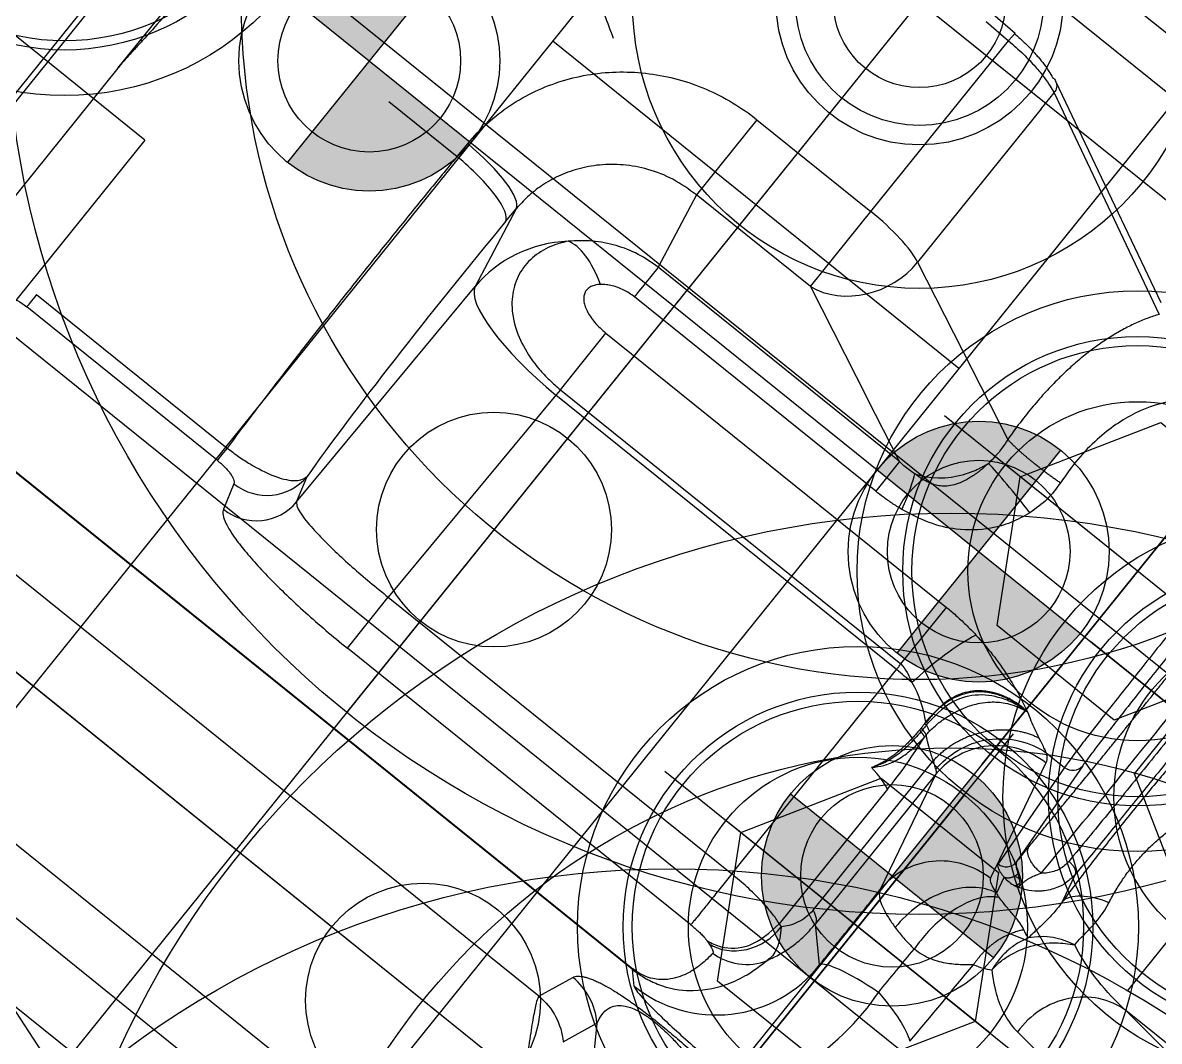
# Model space of a CAD drawing. Header units: millimetres. Extents: x 10462777 to 22643323, y 453826 to 1389191.
# Drawn here: x 11287457.16 to 11287500.73, y 584940.78 to 584979.83 of the extents above; entities that cross this region are included whole.
import ezdxf

# ---------------------------------------------------------------- set-up
doc = ezdxf.new("R2010")
doc.units = ezdxf.units.MM
doc.header["$LTSCALE"] = 200
doc.header["$MEASUREMENT"] = 0
for name, pattern in [('CENTER', [2, 1.25, -0.25, 0.25, -0.25]), ('HIDDEN', [3.75, 2.5, -1.25]), ('PHANTOM', [2.5, 1.25, -0.25, 0.25, -0.25, 0.25, -0.25])]:
    doc.linetypes.add(name, pattern=pattern)
doc.layers.get('0').update_dxf_attribs({"linetype": 'CONTINUOUS'})
for name, color, linetype in [('1', 1, 'CENTER'), ('CENTER', 1, 'CONTINUOUS'), ('CL', 3, 'CONTINUOUS'), ('DR1501-002-005-002', 7, 'CONTINUOUS'), ('HL', 2, 'HIDDEN')]:
    doc.layers.add(name, color=color, linetype=linetype)
doc.layers.add('LAYOUT', color=8, linetype='CONTINUOUS', lineweight=25)

# ---------------------------------------------------------------- blocks, each defined once
blk = doc.blocks.new('A$C321A0869')
at = {"layer": '1', "color": 155, "linetype": 'Continuous'}
for p, q in [((85.833, 288.109), (79.061, 288.109)), ((85.833, 288.109), (87.234, 288.109)), ((87.234, 288.109), (87.234, 288.042)), ((87.234, 288.109), (91.469, 288.109)), ((68.255, 253.219), (68.255, 285.091)), ((71.308, 251.071), (71.308, 285.091)), ((71.336, 285.091), (71.336, 251.072)), ((76.521, 275.712), (76.521, 285.091)), ((77.125, 285.091), (77.125, 275.712)), ((60.218, 283.892), (47.828, 245.758)), ((60.218, 283.892), (60.218, 248.347)), ((91.36, 279.228), (91.36, 275.862)), ((91.36, 275.862), (91.998, 275.853)), ((76.215, 274.652), (75.207, 274.352)), ((91.217, 272.839), (87.913, 272.193)), ((90.579, 272.848), (91.217, 272.839)), ((77.189, 272.343), (78.197, 272.643)), ((77.189, 272.343), (87.913, 272.193)), ((95.97, 267.795), (92.89, 267.193)), ((95.97, 262.187), (95.97, 267.795)), ((99.667, 267.795), (95.97, 267.795)), ((99.667, 267.795), (99.667, 262.187)), ((74.042, 267.311), (76.544, 267.311)), ((74.042, 250.404), (74.042, 267.311)), ((86.611, 267.169), (76.544, 267.311)), ((76.544, 267.311), (76.544, 250.404)), ((86.611, 250.404), (86.611, 267.169)), ((86.88, 267.169), (86.611, 267.169)), ((86.88, 267.169), (89.665, 267.169)), ((86.88, 267.169), (86.88, 250.411)), ((89.665, 267.169), (89.665, 250.411)), ((91.432, 255.314), (91.432, 267.193)), ((92.89, 255.314), (92.89, 267.193)), ((108.117, 263.314), (108.079, 262.187)), ((108.451, 262.167), (108.49, 263.297)), ((95.97, 262.187), (93.995, 257.78)), ((95.97, 262.187), (99.667, 262.187)), ((99.667, 262.187), (108.079, 262.187)), ((103.921, 251.321), (108.003, 259.79)), ((99.276, 259.573), (96.157, 252.616)), ((106.835, 259.573), (99.276, 259.573)), ((107.615, 259.573), (103.533, 251.104)), ((106.835, 259.573), (107.615, 259.573)), ((92.89, 255.314), (93.995, 257.78)), ((92.89, 255.314), (91.432, 255.314)), ((68.255, 253.219), (69.63, 252.66)), ((67.473, 251.397), (68.848, 250.838)), ((70.846, 250.619), (71.308, 251.071)), ((71.336, 251.072), (71.308, 251.072)), ((68.848, 250.838), (63.855, 247.596)), ((76.544, 250.404), (82.263, 250.404)), ((82.263, 250.404), (86.611, 250.404)), ((86.88, 250.411), (89.665, 250.411)), ((73.954, 249.533), (73.915, 249.404)), ((76.196, 247.791), (76.157, 247.662)), ((82.819, 247.791), (76.196, 247.791)), ((77.423, 247.109), (84.769, 247.109)), ((75.937, 245.596), (77.074, 246.709)), ((84.432, 246.709), (77.074, 246.709)), ((84.432, 246.709), (79.653, 245.596)), ((87.413, 243.695), (85.897, 243.342)), ((87.725, 243.932), (87.725, 243.036)), ((85.897, 243.342), (83.093, 242.689)), ((83.093, 242.689), (82.635, 242.583)), ((87.725, 243.036), (83.247, 242.697)), ((88.216, 242.533), (83.737, 242.194)), ((82.348, 242.038), (82.994, 242.194)), ((83.678, 239.871), (84.805, 240.142)), ((78.701, 238.074), (77.284, 224.823)), ((81.949, 235.354), (80.532, 222.103)), ((81.949, 206.072), (81.949, 235.354))]:
    blk.add_line(p, q, dxfattribs=at)
for centre, major_axis, ratio, start_param, end_param in [((91.217, 275.853), (-0.042, -3.018), 0.258795, 0.054208, 1.57443), ((78.197, 274.652), (0.573, -1.929), 0.983499, 4.427998, 5.989724), ((77.189, 274.352), (-0.573, 1.929), 0.983499, 1.286405, 2.848113), ((87.455, 272.238), (-12.062, 0), 0.052335, 4.450394, 5.587426), ((87.913, 267.169), (-0.071, -5.03), 0.258795, 3.195801, 4.716023), ((87.913, 267.169), (-0.966, 4.936), 0.964691, 5.252623, 6.083149), ((89.348, 268.505), (-1.961, -2.294), 0.440517, 1.931013, 2.887257), ((98.886, 262.187), (2.754, -1.235), 0.836516, 3.633545, 5.204341), ((98.886, 262.187), (0, 3.018), 0.258819, 3.665191, 4.712389), ((90.099, 254.092), (-2.951, -0.631), 0.111094, 2.049796, 2.789201), ((95.687, 255.051), (-2.754, 1.235), 0.836516, 0.676399, 1.339668), ((67.119, 252.66), (-0.947, -2.33), 0.998404, 1.145984, 1.956304), ((94.264, 250.191), (-0.706, -2.934), 0.074839, 1.588799, 2.564149), ((75.869, 250.619), (-3.52, 3.593), 0.99732, 0.797101, 2.378779), ((85.83, 250.404), (0, 3.018), 0.258819, 4.453821, 4.712389), ((75.897, 249.404), (-1.926, 0.582), 0.853679, 0.339936, 1.953394), ((87.34, 248.861), (2.957, -0.603), 0.210015, 0.770298, 1.871528), ((82.429, 250.404), (0, -3.018), 0.258819, 0.523599, 1.006905), ((85.485, 248.8), (0.117, 0.999), 0.31841, 3.708241, 4.07908), ((85.86, 247.557), (0.107, -1), 0.154007, 3.904321, 4.025682), ((84.473, 243.695), (0.684, -2.939), 0.973036, 1.348003, 2.920626), ((79.694, 242.583), (-0.684, 2.939), 0.973037, 4.489701, 6.062323), ((79.407, 242.038), (-2.935, 0.702), 0.709716, 3.466593, 5.059134), ((83.737, 242.699), (0.038, -0.502), 0.974229, 4.641919, 6.205747), ((88.216, 243.036), (0.038, -0.502), 0.974229, 4.638864, 6.205734), ((82.658, 240.572), (0, -2.013), 0.224952, 3.193901, 3.896412), ((78.937, 235.246), (3.001, -0.321), 0.938062, 0.151539, 1.749148)]:
    blk.add_ellipse(centre, major_axis=major_axis, ratio=ratio, start_param=start_param, end_param=end_param, dxfattribs=at)
for points, degree in [([(87.234, 288.042), (87.063, 288.053), (86.732, 288.076), (86.263, 288.102), (85.973, 288.109), (85.833, 288.109)], 3), ([(76.203, 286.097), (76.282, 286.097), (76.435, 285.955), (76.521, 285.395), (76.521, 285.091)], 3), ([(77.125, 285.091), (76.811, 285.091), (76.596, 285.091), (76.521, 285.091)], 3), ([(91.998, 275.853), (92.365, 275.847), (93.092, 275.784), (94.17, 275.528), (95.199, 275.118), (96.163, 274.561), (97.042, 273.868), (97.817, 273.054), (98.474, 272.134), (99, 271.127), (99.382, 270.054), (99.615, 268.931), (99.667, 268.176), (99.667, 267.795)], 3), ([(76.521, 275.712), (76.521, 275.656), (76.518, 275.543), (76.505, 275.361), (76.48, 275.184), (76.446, 275.022), (76.402, 274.882), (76.349, 274.77), (76.287, 274.688), (76.24, 274.66), (76.215, 274.652)], 3), ([(77.125, 275.712), (76.792, 275.712), (76.589, 275.712), (76.521, 275.712)], 3), ([(75.207, 274.352), (75.145, 274.333), (75.021, 274.243), (74.841, 273.945), (74.671, 273.494), (74.514, 272.9), (74.375, 272.178), (74.257, 271.345), (74.163, 270.419), (74.093, 269.423), (74.051, 268.377), (74.042, 267.669), (74.042, 267.311)], 3), ([(90.985, 268.505), (90.939, 268.56), (90.844, 268.653), (90.692, 268.746), (90.539, 268.79), (90.386, 268.784), (90.24, 268.728), (90.102, 268.623), (89.977, 268.47), (89.869, 268.273), (89.78, 268.037), (89.714, 267.767), (89.674, 267.473), (89.665, 267.272), (89.665, 267.169)], 3), ([(91.432, 267.193), (91.432, 267.274), (91.424, 267.435), (91.386, 267.674), (91.322, 267.903), (91.234, 268.121), (91.123, 268.324), (91.033, 268.446), (90.985, 268.505)], 3), ([(92.89, 267.193), (92.68, 267.193), (92.141, 267.193), (91.432, 267.193)], 3), ([(108.434, 262.169), (108.429, 262.022), (108.413, 261.732), (108.369, 261.305), (108.307, 260.905), (108.23, 260.544), (108.138, 260.231), (108.071, 260.065), (108.035, 259.991)], 3), ([(107.999, 259.793), (107.931, 259.663), (107.785, 259.571), (107.615, 259.573)], 3), ([(108.035, 259.991), (108.044, 259.92), (108.03, 259.853), (107.999, 259.793)], 3), ([(91.521, 254.092), (91.498, 254.245), (91.463, 254.54), (91.437, 254.947), (91.432, 255.196), (91.432, 255.314)], 3), ([(92.893, 254.571), (92.882, 254.662), (92.871, 254.838), (92.873, 255.086), (92.883, 255.24), (92.89, 255.314)], 3), ([(68.255, 253.219), (68.255, 252.539), (67.965, 251.865), (67.473, 251.397)], 3), ([(69.63, 252.66), (69.66, 252.647), (69.716, 252.614), (69.794, 252.539), (69.864, 252.441), (69.929, 252.322), (69.988, 252.184), (70.041, 252.029), (70.089, 251.857), (70.133, 251.669), (70.172, 251.465), (70.207, 251.245), (70.238, 251.008), (70.264, 250.753), (70.287, 250.479), (70.305, 250.187), (70.319, 249.88), (70.328, 249.571), (70.332, 249.27), (70.333, 248.958), (70.33, 248.615), (70.322, 248.245), (70.309, 247.862), (70.292, 247.472), (70.271, 247.076), (70.246, 246.674), (70.216, 246.265), (70.182, 245.848), (70.144, 245.42), (70.101, 244.982), (70.053, 244.532), (70.017, 244.222), (69.998, 244.065)], 3), ([(96.157, 252.616), (96.029, 252.598), (95.768, 252.575), (95.371, 252.575), (95.107, 252.601), (94.975, 252.621)], 3), ([(103.533, 251.104), (103.403, 251.195), (103.131, 251.371), (102.683, 251.614), (102.198, 251.833), (101.679, 252.029), (101.125, 252.2), (100.54, 252.347), (99.923, 252.467), (99.273, 252.56), (98.586, 252.626), (97.861, 252.661), (97.076, 252.665), (96.475, 252.638), (96.157, 252.616)], 3), ([(70.846, 250.619), (70.821, 250.594), (70.771, 250.479), (70.698, 250.112), (70.628, 249.559), (70.564, 248.834), (70.506, 247.952), (70.455, 246.93), (70.427, 246.175), (70.414, 245.777)], 3), ([(74.042, 250.404), (74.042, 250.333), (74.039, 250.195), (74.028, 249.992), (74.01, 249.809), (73.985, 249.651), (73.965, 249.569), (73.954, 249.533)], 3), ([(86.88, 250.411), (86.848, 250.147), (86.725, 249.884), (86.585, 249.633)], 3), ([(86.611, 250.404), (86.657, 250.404), (86.747, 250.405), (86.836, 250.409), (86.88, 250.411)], 3), ([(89.665, 250.411), (89.665, 250.259), (89.658, 249.94), (89.623, 249.424), (89.579, 249.053), (89.551, 248.861)], 3), ([(73.915, 249.404), (73.851, 249.19), (73.785, 249.061), (73.725, 249.064)], 3), ([(86.585, 249.633), (86.413, 249.126), (86.083, 248.658), (85.737, 248.277)], 3), ([(73.725, 249.064), (73.724, 248.408), (74.151, 247.603), (74.819, 247.264)], 3), ([(85.359, 248.26), (85.294, 248.261), (85.165, 248.264), (84.971, 248.274), (84.779, 248.29), (84.589, 248.311), (84.401, 248.339), (84.216, 248.372), (84.034, 248.413), (83.856, 248.46), (83.684, 248.514), (83.52, 248.574), (83.364, 248.641), (83.22, 248.714), (83.132, 248.766), (83.089, 248.791)], 3), ([(84.769, 247.109), (85.022, 247.531), (85.367, 247.943)], 2), ([(85.264, 247.943), (85.299, 247.943), (85.333, 247.943), (85.367, 247.943)], 3), ([(85.359, 248.26), (85.352, 248.235), (85.345, 248.208), (85.338, 248.18)], 3), ([(85.438, 248.18), (85.405, 248.179), (85.371, 248.18), (85.338, 248.18)], 3), ([(85.456, 248.26), (85.445, 248.26), (85.423, 248.26), (85.391, 248.26), (85.37, 248.26), (85.359, 248.26)], 3), ([(85.367, 247.943), (85.432, 247.945), (85.495, 247.943), (85.557, 247.937)], 3), ([(85.456, 248.26), (85.449, 248.234), (85.443, 248.208), (85.438, 248.18)], 3), ([(85.673, 248.179), (85.594, 248.179), (85.516, 248.179), (85.438, 248.18)], 3), ([(85.676, 248.269), (85.636, 248.266), (85.559, 248.261), (85.489, 248.26), (85.456, 248.26)], 3), ([(85.757, 248.177), (85.742, 248.177), (85.713, 248.178), (85.686, 248.178), (85.673, 248.179)], 3), ([(85.737, 248.277), (85.726, 248.275), (85.705, 248.272), (85.685, 248.27), (85.676, 248.269)], 3), ([(85.744, 248.243), (85.748, 248.222), (85.752, 248.2), (85.757, 248.177)], 3), ([(77.423, 247.109), (77.151, 247.109), (76.645, 247.239), (76.297, 247.511), (76.155, 247.662)], 3), ([(74.819, 247.264), (74.984, 247.184), (75.149, 247.103), (75.322, 247.033)], 3), ([(77.423, 247.109), (77.317, 246.872), (77.196, 246.734), (77.074, 246.709)], 3), ([(75.937, 245.596), (76.351, 245.596), (77.179, 245.596), (78.415, 245.596), (79.241, 245.596), (79.653, 245.596)], 3), ([(76.537, 243.178), (76.41, 244.592), (76.177, 245.511), (75.937, 245.596)], 3), ([(79.653, 245.596), (79.596, 245.584), (79.482, 245.526), (79.315, 245.342), (79.157, 245.063), (79.009, 244.696), (78.92, 244.398), (78.878, 244.236)], 3), ([(87.993, 244.496), (88.04, 244.604), (88.139, 244.821), (88.308, 245.142), (88.433, 245.353), (88.499, 245.458)], 3), ([(88.499, 245.49), (88.498, 245.498), (88.497, 245.505), (88.496, 245.513)], 3), ([(88.499, 245.49), (88.499, 245.486), (88.499, 245.481), (88.499, 245.476)], 3), ([(88.499, 245.458), (88.499, 245.464), (88.499, 245.47), (88.499, 245.476)], 3), ([(87.725, 243.932), (87.749, 243.974), (87.799, 244.072), (87.889, 244.258), (87.957, 244.412), (87.993, 244.496)], 3), ([(87.725, 243.932), (87.692, 243.888), (87.623, 243.811), (87.519, 243.732), (87.449, 243.703), (87.413, 243.695)], 3), ([(76.538, 243.178), (76.369, 242.216), (76.115, 241.458), (75.83, 241.065)], 3), ([(76.537, 243.178), (77.253, 243.17), (77.968, 243.162), (78.684, 243.154)], 3), ([(83.247, 242.697), (83.225, 242.696), (83.184, 242.674), (83.131, 242.605), (83.086, 242.514), (83.049, 242.41), (83.019, 242.301), (83.002, 242.229), (82.994, 242.194)], 3), ([(101.739, 242.545), (101.625, 242.551), (101.349, 242.562), (100.783, 242.578), (100.083, 242.593), (99.266, 242.605), (98.353, 242.615), (97.364, 242.622), (96.322, 242.627), (95.251, 242.629), (94.176, 242.628), (93.122, 242.624), (92.113, 242.617), (91.173, 242.608), (90.324, 242.597), (89.583, 242.583), (88.971, 242.568), (88.503, 242.551), (88.295, 242.539), (88.216, 242.533)], 3), ([(82.273, 241.854), (82.291, 241.921), (82.317, 241.983), (82.348, 242.038)], 3), ([(82.994, 242.194), (82.968, 242.03), (82.967, 241.843), (83.001, 241.664)], 3), ([(83.434, 241.859), (83.396, 241.812), (83.357, 241.766), (83.319, 241.719)], 3), ([(83.737, 242.194), (83.804, 242.194), (83.93, 242.194), (84.094, 242.193), (84.242, 242.192), (84.382, 242.191), (84.473, 242.19), (84.518, 242.19)], 3), ([(83.028, 241.553), (83.031, 241.541), (83.034, 241.53), (83.037, 241.52)], 3), ([(83.167, 241.594), (83.17, 241.585), (83.173, 241.575), (83.176, 241.567)], 3), ([(75.83, 241.065), (77.104, 241.044), (78.377, 241.023), (79.65, 241.002)], 3), ([(85.028, 240.645), (84.95, 240.646), (84.796, 240.663), (84.57, 240.733), (84.359, 240.845), (84.169, 240.996), (84.06, 241.117), (84.01, 241.184)], 3), ([(84.01, 241.184), (87.26, 241.152), (91.007, 241.134), (94.772, 241.135)], 3), ([(79.937, 240.334), (79.708, 240.111), (79.304, 239.645), (78.867, 238.868), (78.73, 238.342), (78.701, 238.074)], 3), ([(81.774, 240.014), (81.798, 240.12), (81.845, 240.23), (81.905, 240.34)], 3), ([(94.742, 240.151), (94.064, 240.142), (92.713, 240.128), (90.689, 240.115), (88.693, 240.113), (86.728, 240.121), (85.441, 240.134), (84.805, 240.142)], 3), ([(93.476, 239.593), (93.45, 239.62), (93.328, 239.671), (92.949, 239.742), (92.405, 239.802), (91.729, 239.852), (90.956, 239.892), (90.116, 239.92), (89.233, 239.939), (88.323, 239.948), (87.398, 239.949), (86.465, 239.941), (85.529, 239.926), (84.59, 239.903), (83.98, 239.882), (83.678, 239.871)], 3), ([(84.757, 238.454), (84.52, 239.25), (84.078, 239.832), (83.678, 239.871)], 3), ([(81.949, 235.354), (81.996, 236.39), (82.223, 237.441), (82.674, 238.458)], 3), ([(82.674, 238.458), (83.134, 238.479), (83.886, 238.271), (84.757, 238.454)], 3)]:
    blk.add_open_spline(points, degree=degree, dxfattribs=at)
for points, degree, knots in [([(91.441, 288.109), (90.872, 288.109), (90.212, 288.021), (88.778, 287.958), (88.011, 287.989), (87.234, 288.042)], 3, [0, 0, 0, 0, 0.5, 0.5, 1, 1, 1, 1]), ([(98.642, 274.025), (98.808, 274.305), (99.122, 274.833), (99.64, 275.771), (100.132, 276.74), (100.462, 277.522), (100.607, 277.971), (100.634, 278.127), (100.647, 278.201)], 3, [0, 0, 0, 0, 0.179427, 0.339597, 0.610463, 0.827078, 0.918356, 1, 1, 1, 1]), ([(91.36, 275.862), (90.761, 275.867), (89.556, 275.879), (87.691, 275.885), (85.805, 275.881), (83.924, 275.868), (82.078, 275.844), (80.305, 275.81), (78.621, 275.766), (77.625, 275.73), (77.125, 275.712)], 3, [0, 0, 0, 0, 0.120256, 0.241865, 0.364828, 0.489147, 0.614823, 0.741856, 0.870248, 1, 1, 1, 1]), ([(90.579, 272.848), (90.777, 272.886), (90.974, 273.228), (91.262, 274.337), (91.35, 275.097), (91.36, 275.862)], 3, [0, 0, 0, 0, 0.5, 0.5, 1, 1, 1, 1]), ([(77.125, 275.712), (77.131, 275.53), (77.142, 275.166), (77.219, 274.444), (77.396, 273.596), (77.676, 273.008), (77.954, 272.715), (78.114, 272.668), (78.197, 272.643)], 3, [0, 0, 0, 0, 0.110022, 0.220594, 0.455414, 0.714791, 0.851743, 1, 1, 1, 1]), ([(95.97, 267.795), (95.952, 268.157), (95.915, 268.863), (95.597, 269.848), (95.137, 270.703), (94.561, 271.411), (93.913, 271.966), (93.229, 272.375), (92.54, 272.646), (91.869, 272.804), (91.429, 272.827), (91.217, 272.839)], 3, [0, 0, 0, 0, 0.138318, 0.269829, 0.394532, 0.51243, 0.623525, 0.727822, 0.825328, 0.91605, 1, 1, 1, 1]), ([(77.189, 272.343), (77.14, 272.305), (77.049, 272.233), (76.929, 271.914), (76.838, 271.539), (76.771, 271.158), (76.673, 270.448), (76.561, 269.202), (76.549, 267.925), (76.544, 267.311)], 3, [0, 0, 0, 0, 0.136527, 0.254978, 0.355332, 0.437573, 0.501689, 0.760466, 1, 1, 1, 1]), ([(91.5, 270.507), (91.37, 270.609), (91.128, 270.799), (90.608, 271.07), (89.939, 271.247), (89.134, 271.175), (88.391, 270.821), (87.753, 270.199), (87.261, 269.341), (87.004, 268.477), (86.896, 267.737), (86.885, 267.357), (86.88, 267.169)], 3, [0, 0, 0, 0, 0.065664, 0.122571, 0.242032, 0.360782, 0.481173, 0.605049, 0.733197, 0.865369, 0.933455, 1, 1, 1, 1]), ([(92.89, 267.193), (92.87, 267.498), (92.831, 268.107), (92.548, 268.984), (92.119, 269.809), (91.709, 270.272), (91.5, 270.507)], 3, [0, 0, 0, 0, 0.247838, 0.494904, 0.743825, 1, 1, 1, 1]), ([(108.079, 262.187), (108.067, 261.926), (108.043, 261.429), (107.954, 260.766), (107.847, 260.243), (107.733, 259.847), (107.652, 259.66), (107.615, 259.573)], 3, [0, 0, 0, 0, 0.247537, 0.471303, 0.671323, 0.847544, 1, 1, 1, 1]), ([(94.975, 252.621), (94.83, 252.64), (94.54, 252.691), (94.14, 252.803), (93.794, 252.947), (93.515, 253.113), (93.301, 253.296), (93.146, 253.495), (93.036, 253.706), (92.96, 253.941), (92.911, 254.216), (92.897, 254.434), (92.893, 254.559), (92.893, 254.571)], 3, [0, 0, 0, 0, 0.131982, 0.266337, 0.386596, 0.493432, 0.588887, 0.672451, 0.747518, 0.821129, 0.90067, 0.989828, 1, 1, 1, 1]), ([(94.496, 250.191), (94.242, 250.294), (93.738, 250.498), (92.936, 251.078), (92.24, 251.894), (91.736, 252.977), (91.594, 253.712), (91.521, 254.092)], 3, [0, 0, 0, 0, 0.157136, 0.31139, 0.571325, 0.778068, 1, 1, 1, 1]), ([(60.218, 248.347), (60.529, 248.549), (61.095, 248.917), (62.197, 249.628), (63.477, 250.442), (64.88, 251.319), (66.057, 252.038), (66.989, 252.588), (67.665, 252.967), (68.113, 253.193), (68.208, 253.21), (68.255, 253.219)], 3, [0, 0, 0, 0, 0.083326, 0.151672, 0.297407, 0.434564, 0.562079, 0.68028, 0.791298, 0.896614, 1, 1, 1, 1]), ([(94.051, 253.091), (94.071, 253.077), (94.112, 253.048), (94.177, 253.005), (94.242, 252.964), (94.308, 252.925), (94.375, 252.887), (94.442, 252.85), (94.51, 252.815), (94.578, 252.782), (94.645, 252.751), (94.71, 252.722), (94.775, 252.695), (94.841, 252.669), (94.908, 252.645), (94.953, 252.629), (94.975, 252.621)], 3, [0, 0, 0, 0, 0.071421, 0.14285, 0.214279, 0.285708, 0.357137, 0.428567, 0.499996, 0.571425, 0.642854, 0.714283, 0.785712, 0.857142, 0.928571, 1, 1, 1, 1]), ([(71.308, 251.071), (71.311, 250.964), (71.316, 250.738), (71.352, 250.477), (71.391, 250.275), (71.442, 250.059), (71.663, 249.366), (72.257, 248.521), (73.063, 247.898), (73.965, 247.47), (74.514, 247.338), (74.819, 247.264)], 3, [0, 0, 0, 0, 0.021393, 0.044791, 0.058072, 0.07237, 0.104232, 0.281426, 0.563605, 0.758384, 1, 1, 1, 1]), ([(73.725, 249.064), (73.516, 249.076), (73.203, 249.115), (72.786, 249.227), (72.474, 249.349), (72.164, 249.519), (71.907, 249.721), (71.705, 249.946), (71.556, 250.165), (71.438, 250.417), (71.358, 250.724), (71.336, 250.951), (71.336, 251.072)], 3, [0, 0, 0, 0, 0.25, 0.375, 0.5, 0.625, 0.75, 0.8125, 0.875, 0.9375, 0.96875, 1, 1, 1, 1]), ([(68.848, 250.838), (69.089, 250.888), (69.414, 250.956), (69.795, 250.735), (69.993, 250.502), (70.128, 250.224), (70.213, 249.875), (70.246, 249.629), (70.263, 249.415), (70.269, 249.247), (70.269, 249.079), (70.263, 248.864), (70.248, 248.603), (70.219, 248.332), (70.175, 247.995), (70.113, 247.626), (70.006, 247.103), (69.809, 246.299), (69.634, 245.751), (69.516, 245.383)], 3, [0, 0, 0, 0, 0.307362, 0.414588, 0.490817, 0.564876, 0.59294, 0.612679, 0.621943, 0.630719, 0.637952, 0.645402, 0.661129, 0.677951, 0.695532, 0.731949, 0.769379, 0.845481, 1, 1, 1, 1]), ([(76.544, 250.404), (76.328, 250.404), (75.901, 250.404), (75.28, 250.404), (74.78, 250.404), (74.43, 250.404), (74.216, 250.404), (74.097, 250.404), (74.058, 250.404), (74.042, 250.404)], 3, [0, 0, 0, 0, 0.196173, 0.387331, 0.561509, 0.711077, 0.833303, 0.928865, 1, 1, 1, 1]), ([(76.198, 247.791), (76.223, 247.861), (76.274, 248.001), (76.363, 248.352), (76.458, 248.883), (76.53, 249.621), (76.54, 250.147), (76.544, 250.404)], 3, [0, 0, 0, 0, 0.125274, 0.250499, 0.500389, 0.756193, 1, 1, 1, 1]), ([(96.128, 250.002), (95.856, 249.99), (95.303, 249.966), (94.768, 250.116), (94.496, 250.191)], 3, [0, 0, 0, 0, 0.492802, 1, 1, 1, 1]), ([(102.215, 247.351), (102.092, 247.574), (101.856, 248.001), (101.186, 248.744), (100.099, 249.493), (98.613, 249.942), (97.252, 250.074), (96.502, 250.026), (96.128, 250.002)], 3, [0, 0, 0, 0, 0.137255, 0.263793, 0.508463, 0.742699, 0.871622, 1, 1, 1, 1]), ([(73.954, 249.533), (73.994, 249.343), (74.102, 248.834), (74.839, 247.994), (75.707, 247.864), (76.196, 247.791)], 3, [0, 0, 0, 0, 0.205597, 0.552496, 1, 1, 1, 1]), ([(83.089, 248.791), (83.201, 248.681), (83.437, 248.448), (83.915, 248.202), (84.525, 248.016), (85.005, 247.969), (85.264, 247.943)], 3, [0, 0, 0, 0, 0.205064, 0.43517, 0.695757, 1, 1, 1, 1]), ([(85.338, 248.18), (85.105, 248.189), (84.671, 248.205), (84.076, 248.32), (83.544, 248.492), (83.241, 248.691), (83.089, 248.791)], 3, [0, 0, 0, 0, 0.278701, 0.517032, 0.756693, 1, 1, 1, 1]), ([(89.551, 248.861), (89.494, 248.534), (89.379, 247.871), (89.112, 246.956), (88.814, 246.148), (88.604, 245.708), (88.506, 245.503)], 3, [0, 0, 0, 0, 0.262646, 0.532561, 0.781722, 1, 1, 1, 1]), ([(82.819, 247.791), (83.225, 247.797), (84.032, 247.81), (84.855, 247.899), (85.264, 247.943)], 3, [0, 0, 0, 0, 0.502327, 1, 1, 1, 1]), ([(85.557, 247.937), (85.714, 247.915), (86.02, 247.873), (86.566, 247.713), (87.111, 247.471), (87.581, 247.145), (87.944, 246.789), (88.199, 246.422), (88.373, 246.023), (88.446, 245.746), (88.475, 245.57), (88.485, 245.514), (88.49, 245.493), (88.495, 245.482), (88.497, 245.478), (88.499, 245.476)], 3, [0, 0, 0, 0, 0.116959, 0.228589, 0.407555, 0.538438, 0.637495, 0.773409, 0.860344, 0.953165, 0.980414, 0.990502, 0.994841, 0.997204, 1, 1, 1, 1]), ([(88.506, 245.504), (88.506, 245.504), (88.506, 245.505), (88.506, 245.506), (88.506, 245.509), (88.507, 245.517), (88.508, 245.536), (88.509, 245.574), (88.511, 245.658), (88.509, 245.837), (88.487, 246.16), (88.367, 246.789), (87.988, 247.503), (87.051, 248.201), (86.267, 248.246), (85.737, 248.277)], 3, [0, 0, 0, 0, 0.000172, 0.000454, 0.001054, 0.002401, 0.005691, 0.013705, 0.02761, 0.062287, 0.133019, 0.243884, 0.487822, 0.653682, 1, 1, 1, 1]), ([(88.485, 245.651), (88.485, 245.669), (88.485, 245.712), (88.483, 245.782), (88.479, 245.859), (88.474, 245.937), (88.467, 246.015), (88.458, 246.093), (88.447, 246.171), (88.434, 246.252), (88.418, 246.339), (88.398, 246.433), (88.371, 246.536), (88.338, 246.647), (88.296, 246.768), (88.242, 246.897), (88.175, 247.037), (88.089, 247.187), (87.979, 247.346), (87.838, 247.513), (87.66, 247.682), (87.439, 247.846), (87.167, 247.996), (86.842, 248.122), (86.466, 248.21), (86.093, 248.248), (85.849, 248.248), (85.744, 248.243)], 3, [0, 0, 0, 0, 0.013498, 0.032213, 0.051221, 0.070368, 0.089507, 0.108556, 0.127586, 0.147216, 0.16819, 0.191232, 0.21667, 0.244467, 0.274592, 0.307303, 0.343238, 0.383058, 0.427422, 0.47671, 0.531432, 0.59294, 0.661906, 0.739364, 0.826694, 0.925243, 1, 1, 1, 1]), ([(88.485, 245.651), (88.484, 245.661), (88.482, 245.691), (88.47, 245.809), (88.427, 246.113), (88.257, 246.72), (87.8, 247.482), (86.871, 248.084), (86.15, 248.144), (85.757, 248.177)], 3, [0, 0, 0, 0, 0.007825, 0.021457, 0.08623, 0.230394, 0.477553, 0.714749, 1, 1, 1, 1]), ([(76.155, 247.662), (76.026, 247.575), (75.772, 247.403), (75.412, 247.261), (75.092, 247.202), (74.909, 247.244), (74.819, 247.264)], 3, [0, 0, 0, 0, 0.262565, 0.515723, 0.76245, 1, 1, 1, 1]), ([(75.322, 247.033), (75.34, 247.026), (75.538, 246.947), (75.926, 246.831), (76.497, 246.725), (76.883, 246.714), (77.074, 246.709)], 3, [0, 0, 0, 0, 0.034076, 0.370714, 0.688433, 1, 1, 1, 1]), ([(84.769, 247.109), (84.763, 247.1), (84.728, 247.053), (84.667, 246.972), (84.606, 246.889), (84.575, 246.844), (84.564, 246.827)], 3, [0, 0, 0, 0, 0.078573, 0.401813, 0.759526, 1, 1, 1, 1]), ([(84.564, 246.827), (84.554, 246.812), (84.528, 246.776), (84.487, 246.735), (84.453, 246.716), (84.435, 246.71), (84.432, 246.709)], 3, [0, 0, 0, 0, 0.235899, 0.599993, 0.931078, 1, 1, 1, 1]), ([(84.564, 246.827), (85.261, 246.834), (86.099, 246.556), (87.336, 245.423), (87.68, 244.618), (87.725, 243.932)], 3, [0, 0, 0, 0, 0.5, 0.5, 1, 1, 1, 1]), ([(70.414, 245.777), (70.471, 245.103), (71.14, 244.281), (73.626, 243.225), (75.284, 243.059), (76.537, 243.178)], 3, [0, 0, 0, 0, 0.5, 0.5, 1, 1, 1, 1]), ([(88.496, 245.513), (88.493, 245.545), (88.489, 245.591), (88.486, 245.637), (88.485, 245.651)], 3, [0, 0, 0, 0, 0.713494, 1, 1, 1, 1]), ([(88.506, 245.503), (88.505, 245.501), (88.502, 245.497), (88.5, 245.492), (88.499, 245.49)], 3, [0, 0, 0, 0, 0.489401, 1, 1, 1, 1]), ([(78.878, 244.236), (78.839, 244.071), (78.76, 243.741), (78.709, 243.35), (78.684, 243.154)], 3, [0, 0, 0, 0, 0.498251, 1, 1, 1, 1]), ([(82.273, 241.854), (82.178, 242.004), (81.98, 242.315), (81.353, 242.72), (80.525, 243.02), (79.59, 243.181), (78.978, 243.163), (78.684, 243.154)], 3, [0, 0, 0, 0, 0.19018, 0.394946, 0.605075, 0.809834, 1, 1, 1, 1]), ([(79.65, 241.002), (79.56, 241.11), (79.377, 241.328), (79.052, 241.793), (78.822, 242.29), (78.705, 242.761), (78.691, 243.027), (78.684, 243.154)], 3, [0, 0, 0, 0, 0.245235, 0.496729, 0.749278, 0.879644, 1, 1, 1, 1]), ([(102.215, 243.048), (102.043, 243.055), (101.706, 243.069), (100.938, 243.087), (100.039, 243.102), (99.031, 243.114), (97.959, 243.123), (96.86, 243.128), (95.765, 243.131), (94.341, 243.132), (92.522, 243.126), (90.452, 243.108), (88.613, 243.078), (88.029, 243.05), (87.725, 243.036)], 3, [0, 0, 0, 0, 0.070682, 0.139053, 0.205122, 0.268885, 0.330342, 0.389493, 0.446337, 0.500874, 0.608644, 0.727773, 0.858235, 1, 1, 1, 1]), ([(81.905, 240.34), (81.943, 240.43), (82.014, 240.599), (82.072, 240.906), (82.124, 241.178), (82.175, 241.445), (82.235, 241.694), (82.273, 241.854)], 3, [0, 0, 0, 0, 0.299553, 0.563843, 0.684076, 0.796749, 1, 1, 1, 1]), ([(83.297, 241.898), (83.298, 241.878), (83.301, 241.836), (83.308, 241.775), (83.315, 241.736), (83.319, 241.719)], 3, [0, 0, 0, 0, 0.345079, 0.698946, 1, 1, 1, 1]), ([(83.737, 242.194), (83.691, 242.168), (83.61, 242.121), (83.487, 241.938), (83.434, 241.859)], 3, [0, 0, 0, 0, 0.56781, 1, 1, 1, 1]), ([(84.518, 242.19), (86.843, 242.166), (89.442, 242.153), (90.084, 242.15), (90.722, 242.148), (91.332, 242.145), (92.016, 242.144), (93.594, 242.14), (94.764, 242.139)], 2, [0, 0, 0, 0.5, 0.5, 0.625, 0.625, 0.75, 0.75, 1, 1, 1]), ([(83.001, 241.664), (83.005, 241.646), (83.013, 241.609), (83.022, 241.574), (83.027, 241.555), (83.028, 241.553)], 3, [0, 0, 0, 0, 0.44778, 0.948401, 1, 1, 1, 1]), ([(83.102, 241.517), (83.088, 241.517), (83.061, 241.519), (83.045, 241.52), (83.037, 241.52)], 3, [0, 0, 0, 0, 0.507182, 1, 1, 1, 1]), ([(83.515, 240.712), (83.497, 240.731), (83.376, 240.86), (83.192, 241.117), (83.087, 241.391), (83.037, 241.52)], 3, [0, 0, 0, 0, 0.087055, 0.568437, 1, 1, 1, 1]), ([(83.13, 241.533), (83.127, 241.53), (83.118, 241.523), (83.109, 241.519), (83.102, 241.517)], 3, [0, 0, 0, 0, 0.307738, 1, 1, 1, 1]), ([(83.102, 241.517), (83.121, 241.518), (83.168, 241.516), (83.258, 241.505), (83.363, 241.485), (83.472, 241.455), (83.577, 241.418), (83.674, 241.377), (83.764, 241.331), (83.851, 241.282), (83.933, 241.233), (83.987, 241.198), (84.01, 241.184)], 3, [0, 0, 0, 0, 0.12503, 0.254145, 0.384633, 0.505575, 0.612549, 0.707362, 0.791364, 0.868564, 0.945113, 1, 1, 1, 1]), ([(83.176, 241.567), (83.164, 241.558), (83.148, 241.546), (83.134, 241.535), (83.13, 241.533)], 3, [0, 0, 0, 0, 0.748714, 1, 1, 1, 1]), ([(83.2, 241.59), (83.194, 241.584), (83.186, 241.576), (83.178, 241.569), (83.176, 241.567)], 3, [0, 0, 0, 0, 0.75145, 1, 1, 1, 1]), ([(83.319, 241.719), (83.3, 241.696), (83.268, 241.658), (83.227, 241.616), (83.207, 241.597), (83.2, 241.59)], 3, [0, 0, 0, 0, 0.493346, 0.825258, 1, 1, 1, 1]), ([(79.65, 241.002), (79.685, 240.883), (79.75, 240.657), (79.877, 240.438), (79.937, 240.334)], 3, [0, 0, 0, 0, 0.525112, 1, 1, 1, 1]), ([(84.805, 240.142), (84.645, 240.157), (84.352, 240.183), (83.907, 240.375), (83.648, 240.576), (83.515, 240.712)], 3, [0, 0, 0, 0, 0.336008, 0.6164, 1, 1, 1, 1]), ([(94.743, 240.654), (94.29, 240.647), (93.016, 240.632), (90.934, 240.617), (88.519, 240.615), (86.557, 240.627), (85.41, 240.64), (85.028, 240.645)], 3, [0, 0, 0, 0, 0.134408, 0.378461, 0.622805, 0.872393, 1, 1, 1, 1]), ([(81.774, 240.014), (81.635, 240.082), (81.357, 240.219), (80.896, 240.334), (80.419, 240.383), (80.098, 240.351), (79.937, 240.334)], 3, [0, 0, 0, 0, 0.249887, 0.499991, 0.749996, 1, 1, 1, 1]), ([(79.937, 240.334), (80.062, 240.322), (80.346, 240.295), (80.912, 240.136), (81.614, 239.769), (82.269, 239.16), (82.551, 238.671), (82.674, 238.458)], 3, [0, 0, 0, 0, 0.113824, 0.257826, 0.51685, 0.789518, 1, 1, 1, 1]), ([(83.678, 239.871), (83.589, 239.866), (83.399, 239.855), (83.123, 239.859), (82.844, 239.877), (82.492, 239.914), (82.189, 239.958), (81.932, 239.995), (81.825, 240.008), (81.774, 240.014)], 3, [0, 0, 0, 0, 0.111692, 0.235037, 0.367162, 0.502968, 0.76944, 0.890957, 1, 1, 1, 1]), ([(82.674, 238.458), (82.594, 238.746), (82.42, 239.37), (82, 239.788), (81.774, 240.014)], 3, [0, 0, 0, 0, 0.46166, 1, 1, 1, 1]), ([(84.757, 238.454), (84.783, 238.46), (84.984, 238.501), (85.363, 238.563), (85.903, 238.614), (86.434, 238.631), (86.966, 238.615), (87.503, 238.563), (88.036, 238.472), (88.527, 238.347), (88.94, 238.204), (89.274, 238.058), (89.552, 237.907), (89.792, 237.749), (89.998, 237.581), (90.169, 237.406), (90.307, 237.224), (90.414, 237.032), (90.478, 236.851), (90.501, 236.734), (90.507, 236.687)], 3, [0, 0, 0, 0, 0.009963, 0.074429, 0.134527, 0.192669, 0.251292, 0.312836, 0.379333, 0.448899, 0.513275, 0.569054, 0.622128, 0.676849, 0.731687, 0.786085, 0.841196, 0.898228, 0.958356, 1, 1, 1, 1])]:
    blk.add_open_spline(points, degree=degree, knots=knots, dxfattribs=at)
for points, weights in [([(108.434, 262.169), (108.511, 262.169), (108.363, 262.176), (108.079, 262.187)], [1.17155838662, 0.942808739074, 0.942813871243, 1.17157378312]), ([(96.157, 252.616), (96.061, 252.063), (96.051, 251.102), (96.128, 250.002)], [1.0540463499, 0.970526634781, 0.983806372722, 1.09388556372]), ([(85.338, 248.18), (85.317, 248.084), (85.293, 248.005), (85.264, 247.943)], [1.00834393841, 0.997214926689, 0.997218688467, 1.00835522375]), ([(85.438, 248.18), (85.418, 248.084), (85.394, 248.005), (85.367, 247.943)], [1.0080390038, 0.997122503689, 0.997323983271, 1.00864344255]), ([(85.737, 248.277), (85.739, 248.266), (85.742, 248.255), (85.744, 248.243)], [1.00221835038, 1.00145249974, 1.00088494754, 1.00051569376]), ([(84.769, 247.109), (86.382, 247.043), (87.701, 245.974), (87.993, 244.496)], [1.16091968128, 0.94636122291, 0.946360106247, 1.16091633129]), ([(88.506, 245.504), (88.503, 245.507), (88.5, 245.51), (88.496, 245.513)], [1.00238161231, 1.00203987672, 1.00173491765, 1.0014667351]), ([(83.297, 241.898), (83.131, 241.964), (83.023, 242.073), (82.994, 242.194)], [1.03435756388, 0.969694685035, 0.996306203185, 1.11419211833]), ([(83.434, 241.859), (83.387, 241.868), (83.341, 241.881), (83.297, 241.898)], [1.11421035572, 1.07983128923, 1.05321369195, 1.03435756388]), ([(84.01, 241.184), (84.015, 241.766), (84.224, 242.181), (84.518, 242.19)], [1.16793816946, 0.94401829887, 0.944020610206, 1.16794510346]), ([(83.167, 241.594), (83.088, 241.608), (83.032, 241.632), (83.001, 241.664)], [1.00094827138, 1.0072532716, 1.04499945146, 1.11418681095]), ([(83.13, 241.533), (83.083, 241.534), (83.048, 241.541), (83.028, 241.553)], [1.0126934769, 1.02961228366, 1.06344407011, 1.11418883623]), ([(83.2, 241.59), (83.189, 241.591), (83.178, 241.593), (83.167, 241.594)], [1.00008830537, 0.999836518959, 1.0001231743, 1.00094827138]), ([(81.905, 240.34), (81.283, 240.855), (80.488, 241.089), (79.65, 241.002)], [1.04265613269, 0.985781248103, 0.985781289102, 1.04265625569]), ([(84.805, 240.142), (84.938, 240.158), (85.026, 240.37), (85.028, 240.645)], [1.09314489717, 0.92956055365, 0.981445642092, 1.2488001625])]:
    blk.add_rational_spline(points, weights, degree=3, dxfattribs=at)
blk = doc.blocks.new('A$C3D036A4C')
at = {"layer": 'DR1501-002-005-002'}
h = blk.add_hatch(color=256, dxfattribs=at)
h.dxf.hatch_style = 1
h.paths.add_polyline_path([(20, 65), (20, 63.5, -0.414214), (23.5, 60), (25, 60, 0.414214)])
h.paths.add_polyline_path([(20, 63.5), (20, 60), (23.5, 60, 0.414214)], flags=17)
h.paths.add_polyline_path([(20, 60), (16.5, 60, 0.414214), (20, 56.5)], flags=17)
h.paths.add_polyline_path([(16.5, 60), (15, 60, 0.414214), (20, 55), (20, 56.5, -0.414214)])
h = blk.add_hatch(color=256, dxfattribs=at)
h.dxf.hatch_style = 1
h.paths.add_polyline_path([(20, 35), (20, 33.5, -0.414214), (23.5, 30), (25, 30, 0.414214)])
h.paths.add_polyline_path([(20, 33.5), (20, 30), (23.5, 30, 0.414214)], flags=17)
h.paths.add_polyline_path([(20, 30), (16.5, 30, 0.414214), (20, 26.5)], flags=17)
h.paths.add_polyline_path([(16.5, 30), (15, 30, 0.414214), (20, 25), (20, 26.5, -0.414214)])
at = {"layer": 'CL'}
for p, q in [((20, 8.5), (20, 81.5)), ((15, 60), (25, 60)), ((0, 45), (100, 45)), ((15, 30), (25, 30)), ((13.5, 15), (26.5, 15))]:
    blk.add_line(p, q, dxfattribs=at)
at = {"layer": 'DR1501-002-005-002'}
for p, q in [((0, 5), (0, 85)), ((60, 26), (60, 64)), ((60, 26), (100, 26)), ((5, 0), (95, 0))]:
    blk.add_line(p, q, dxfattribs=at)
for centre, radius in [((20, 75), 6.5), ((20, 60), 3.5), ((20, 30), 3.5), ((20, 15), 6.5)]:
    blk.add_circle(centre, radius, dxfattribs=at)
at = {"layer": 'HL'}
for centre in [(20, 60), (20, 30)]:
    blk.add_circle(centre, 5, dxfattribs=at)
blk = doc.blocks.new('A$C148D47CC')
at = {"layer": 'CL'}
for p, q in [((10, 4.5), (10, 15.5)), ((0, 10), (175, 10))]:
    blk.add_line(p, q, dxfattribs=at)
at = {"layer": 'DR1501-002-005-002'}
for p, q in [((0, 20), (175, 20)), ((20, 0), (20, 20)), ((0, 0), (175, 0))]:
    blk.add_line(p, q, dxfattribs=at)
blk.add_circle((10, 10), 3.3, dxfattribs=at)
at = {"layer": 'HL'}
blk.add_circle((10, 10), 5.5, dxfattribs=at)
blk = doc.blocks.new('A$C69DB7109')
at = {"layer": 'DR1501-002-005-002'}
blk.add_line((-5, -85), (-5, -55), dxfattribs=at)
blk = doc.blocks.new('A$C4F800965')
at = {"layer": 'CL'}
for p, q in [((35, 70), (35, 0)), ((0, 35), (70, 35))]:
    blk.add_line(p, q, dxfattribs=at)
blk.add_circle((35, 35), 26, dxfattribs=at)
at = {"layer": 'DR1501-002-005-002'}
for centre, radius in [((35, 35), 35), ((61, 35), 4.5)]:
    blk.add_circle(centre, radius, dxfattribs=at)
at = {"layer": 'HL'}
for radius in [11, 4.75]:
    blk.add_circle((35, 35), radius, dxfattribs=at)
blk = doc.blocks.new('A$C59BF75ED')
at = {"layer": 'CENTER'}
for p, q in [((50, 84.5), (50, 65.5)), ((40.5, 75), (59.5, 75)), ((50, 24.5), (50, 5.5)), ((40.5, 15), (59.5, 15))]:
    blk.add_line(p, q, dxfattribs=at)
at = {"layer": 'CL'}
blk.add_line((30, 45), (230, 45), dxfattribs=at)
at = {"layer": 'DR1501-002-005-002'}
for points in [[(52.887, 70), (47.113, 70), (44.226, 75), (47.113, 80), (52.887, 80), (55.773, 75), (52.887, 70)], [(52.887, 10), (47.113, 10), (44.226, 15), (47.113, 20), (52.887, 20), (55.773, 15), (52.887, 10)]]:
    blk.add_lwpolyline(points, dxfattribs=at)
for centre, radius in [((50, 75), 10.75), ((50, 75), 9), ((50, 75), 8.65), ((50, 15), 10.75), ((50, 15), 9), ((50, 15), 8.65)]:
    blk.add_circle(centre, radius, dxfattribs=at)
for name, p in [('A$C3D036A4C', (30, 0)), ('A$C69DB7109', (100, 90)), ('A$C4F800965', (0, 10)), ('A$C148D47CC', (25, 35))]:
    blk.add_blockref(name, p, dxfattribs=at)
blk = doc.blocks.new('A$C01323151')
at = {"layer": 'DR1501-002-005-002', "rotation": 90.00000000000004}
blk.add_blockref('A$C59BF75ED', (124.4, 152.367), dxfattribs=at)
blk = doc.blocks.new('A$C6B1410A9')
at = {"layer": 'DR1501-002-005-002', "rotation": 90.00000000000004}
blk.add_blockref('A$C59BF75ED', (124.4, 149.992), dxfattribs=at)
blk = doc.blocks.new('A$C256B494F')
at = {"layer": 'DR1501-002-005-002', "rotation": 180}
blk.add_blockref('A$C59BF75ED', (230, 264.787, -10.028), dxfattribs=at)
blk = doc.blocks.new('A$C1F8A417F')
at = {"ltscale": 10}
for name, p in [('A$C256B494F', (1576.882, 789.024, 10.028)), ('A$C6B1410A9', (1650.716, 788.607)), ('A$C01323151', (1633.375, 786.022))]:
    blk.add_blockref(name, p, dxfattribs=at)
at = {"layer": 'DR1501-002-005-002'}
blk.add_blockref('A$C321A0869', (1664.775, 743.024), dxfattribs=at)
blk = doc.blocks.new('A$C7DA30AB0')
at = {"layer": 'LAYOUT', "color": 6, "linetype": 'PHANTOM'}
blk.add_circle((3030.448, 3025.987, 0), 2693.021, dxfattribs=at)

msp = doc.modelspace()

# ---------------------------------------------------------------- block references
at = {"ltscale": 10, "rotation": 51.1429793073033}
msp.add_blockref('A$C1F8A417F', (11287165.47006, 582967.95012), dxfattribs=at)

# ---------------------------------------------------------------- next in the draw order: block references
at = {"ltscale": 10}
msp.add_blockref('A$C7DA30AB0', (11285684.40366, 580408.4363), dxfattribs=at)

doc.saveas('drawing.dxf')
